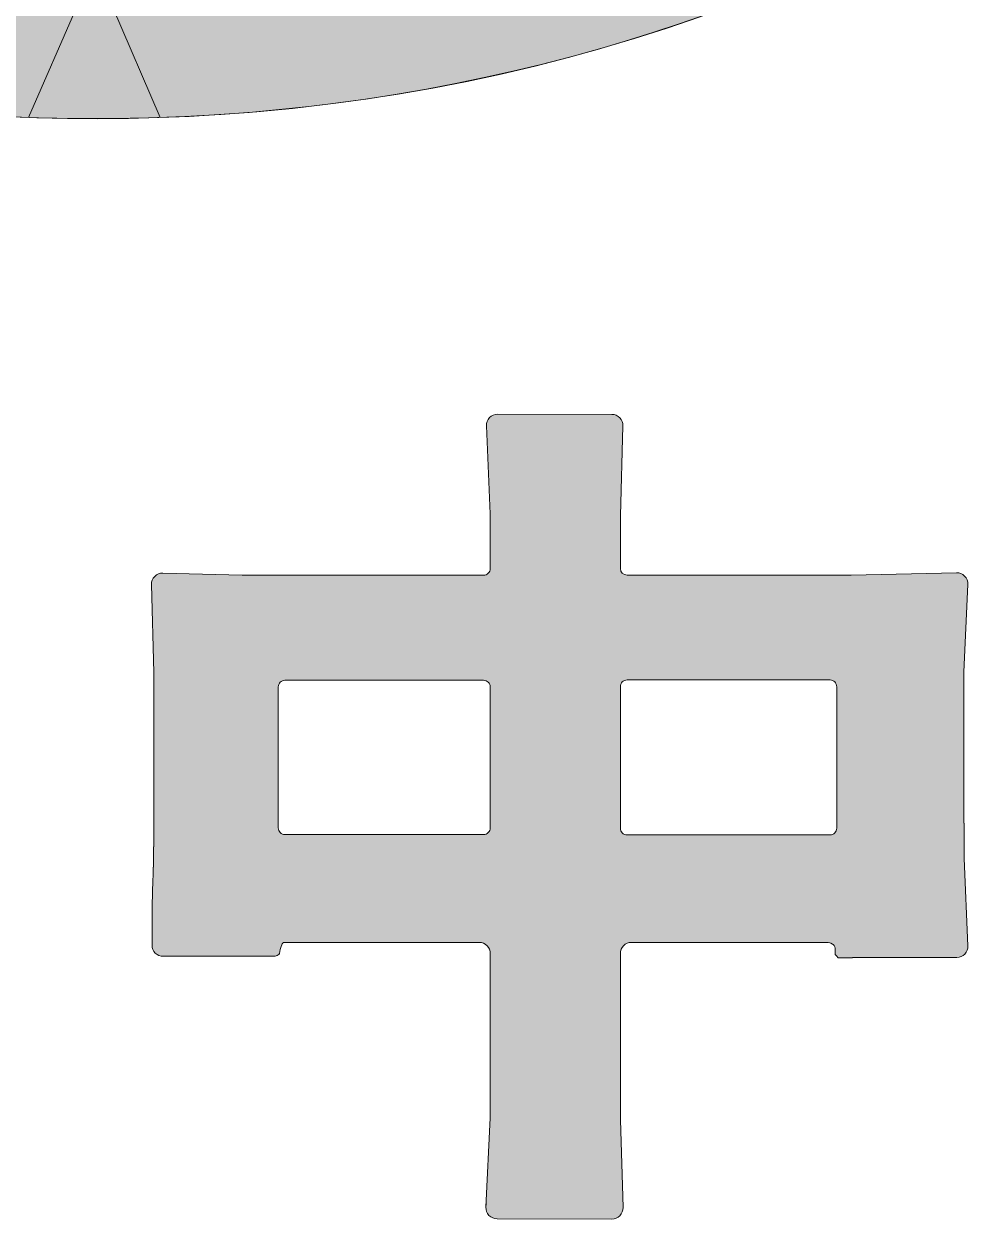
# Model space of a CAD drawing. Extents: x -2876908 to 633791, y -1383861 to 872234.
# Drawn here: x -437567 to -435437, y -829672 to -827021 of the extents above; entities that cross this region are included whole.
import ezdxf
from ezdxf.enums import TextEntityAlignment as Align

# ---------------------------------------------------------------- set-up
doc = ezdxf.new("R2010")
doc.units = 0
doc.header["$LTSCALE"] = 5
doc.header["$MEASUREMENT"] = 0
doc.layers.get('0').update_dxf_attribs({"linetype": 'CONTINUOUS', "lineweight": 25})
doc.layers.add('HFZT', color=5, linetype='CONTINUOUS', lineweight=15)
doc.styles.add('TSSD_NORM', font='tssdeng.shx', dxfattribs={"width": 0.7, "bigfont": 'hztxt.shx'})

# ---------------------------------------------------------------- blocks, each defined once
blk = doc.blocks.new('z')
h = blk.add_hatch(color=256)
h.paths.add_polyline_path([(298824.6, 23772.1), (298703.8, 23772.1, -0.414214), (298691.8, 23784.1), (298691.8, 23813.1), (298691.8, 23816.5), (298691.8, 23823.3), (298691.9, 23825.6), (298691.9, 23826.7), (298692, 23829), (298692.2, 23838.2), (298692.4, 23842.9), (298692.6, 23852.1), (298692.7, 23854.4), (298692.7, 23855.5), (298692.8, 23857.8), (298692.8, 23859.9), (298692.8, 23860.9), (298692.8, 23863), (298693.1, 23863), (298693.1, 23865), (298693.1, 23866), (298693.1, 23868.1), (298693.4, 23868.1), (298693.4, 23876.9), (298693.4, 23881.3), (298693.4, 23890.2), (298693.7, 23890.2), (298693.7, 23965.3), (298693.7, 24002.9), (298693.6, 24078), (298691.1, 24172.9, -0.429279), (298703.4, 24185.2), (298789.1, 24183), (298892.6, 24183), (298944.3, 24183), (299049.2, 24183, 0.414214), (299056.4, 24190.2), (299056.4, 24214.6), (299056.4, 24226), (299056.4, 24249), (299052.3, 24344, -0.427255), (299064.3, 24356.5), (299187.4, 24356.3, -0.422529), (299199.4, 24344), (299196.6, 24247), (299196.6, 24190.2, 0.413831), (299203.8, 24183), (299300.2, 24183), (299348.7, 24183), (299445.6, 24183), (299558.9, 24185.6, -0.434193), (299571.2, 24173), (299566.9, 24078.7), (299566.9, 24013.5), (299566.9, 23980.9), (299566.9, 23915.8), (299567, 23915.8), (299567.1, 23915.8), (299567.2, 23915.8), (299567.2, 23900.5), (299567.2, 23892.9), (299567.2, 23877.7), (299571.3, 23783.3, -0.427114), (299559.4, 23770.8), (299446.9, 23770.8), (299446.9, 23770.6), (299446.9, 23770.6), (299446.9, 23770.5), (299442.4, 23770.5), (299440.1, 23770.5), (299431.5, 23770.5), (299429.7, 23772.5), (299428.3, 23773.6), (299428.3, 23775.3), (299428.3, 23775.9), (299428.3, 23781.3), (299427.7, 23782.5), (299427, 23783.7), (299426.4, 23784.4), (299426, 23784.7), (299425.3, 23785.2), (299423.5, 23786.2), (299422.6, 23786.6), (299420.6, 23787.1), (299419.1, 23787.1), (299418.3, 23787.1), (299290.8, 23787.1), (299208.6, 23787.1, 0.414214), (299196.6, 23775.1), (299196.6, 23692.2), (299196.6, 23660.2), (299196.6, 23596), (299199.5, 23501.2, -0.423847), (299187.4, 23488.8), (299063.7, 23489.1, -0.427862), (299051.7, 23501.7), (299056.4, 23597.9), (299056.4, 23663.5), (299056.4, 23696.3), (299056.4, 23775.1, 0.414214), (299044.4, 23787.1), (299042.6, 23787.1), (299039.9, 23787.1), (299029.5, 23787.1), (298982.1, 23787.1), (298958.4, 23787.1), (298834, 23787.1), (298833.2, 23786.9), (298832.6, 23786.4), (298832, 23785.5), (298830.6, 23781.5), (298829.9, 23779.4), (298828.7, 23774), (298826.6, 23773)])
h.paths.add_polyline_path([(299203.8, 24070), (299298.7, 24070), (299331.6, 24070), (299422.7, 24070, -0.414214), (299429.9, 24062.8), (299429.9, 23979.3), (299429.9, 23955.6), (299429.9, 23910.2, -0.414214), (299422.7, 23903), (299290.5, 23903), (299203.8, 23903, -0.414214), (299196.6, 23910.2), (299196.6, 23960.2), (299196.6, 23984), (299196.6, 24062.8, -0.414214)], flags=16)
h.paths.add_polyline_path([(299056.4, 24062.5), (299056.4, 23977.7), (299056.4, 23954.8), (299056.4, 23910.5, -0.414214), (299049.2, 23903.3), (298835, 23903.3, -0.414214), (298827.8, 23910.5), (298827.8, 23973.4), (298827.8, 24001.2), (298827.8, 24062.5, -0.414214), (298835, 24069.7), (299049.2, 24069.7, -0.414214)], flags=16)
blk.add_lwpolyline([(299029.5, 23787.1), (298982.1, 23787.1), (298958.4, 23787.1), (298834, 23787.1), (298833.2, 23786.9), (298832.6, 23786.4), (298832, 23785.5), (298830.6, 23781.5), (298829.9, 23779.4), (298829, 23775.3), (298828.3, 23774.1), (298827.7, 23773.6), (298826.6, 23773), (298824.6, 23772.1), (298703.8, 23772.1, -0.414214), (298691.8, 23784.1), (298691.8, 23813.1), (298691.8, 23816.5), (298691.8, 23823.3), (298691.9, 23825.6), (298691.9, 23826.7), (298692, 23829), (298692.2, 23838.2), (298692.4, 23842.9), (298692.6, 23852.1), (298692.7, 23854.4), (298692.7, 23855.5), (298692.8, 23857.8), (298692.8, 23859.9), (298692.8, 23860.9), (298692.8, 23863), (298692.9, 23863), (298693, 23863), (298693.1, 23863), (298693.1, 23865), (298693.1, 23866), (298693.1, 23868.1), (298693.2, 23868.1), (298693.3, 23868.1), (298693.4, 23868.1), (298693.4, 23876.9), (298693.4, 23881.3), (298693.4, 23890.2), (298693.5, 23890.2), (298693.6, 23890.2), (298693.7, 23890.2), (298693.7, 23965.3), (298693.7, 24002.9), (298693.6, 24078), (298691.1, 24172.9, -0.429279), (298703.4, 24185.2), (298789.1, 24183), (298892.6, 24183), (298944.3, 24183), (299049.2, 24183, 0.414214), (299056.4, 24190.2), (299056.4, 24214.6), (299056.4, 24226), (299056.4, 24249), (299052.3, 24344, -0.427255), (299064.3, 24356.5), (299187.4, 24356.3, -0.422529), (299199.4, 24344), (299196.6, 24247), (299196.6, 24190.2, 0.413831), (299203.8, 24183), (299300.2, 24183), (299348.7, 24183), (299445.6, 24183), (299558.9, 24185.6, -0.434193), (299571.2, 24173), (299566.9, 24078.7), (299566.9, 24013.5), (299566.9, 23980.9), (299566.9, 23915.8), (299567, 23915.8), (299567.1, 23915.8), (299567.2, 23915.8), (299567.2, 23900.5), (299567.2, 23892.9), (299567.2, 23877.7), (299571.3, 23783.3, -0.427114), (299559.4, 23770.8), (299446.9, 23770.8), (299446.9, 23770.6), (299446.9, 23770.6), (299446.9, 23770.5), (299442.4, 23770.5), (299440.1, 23770.5), (299431.5, 23770.5), (299429.7, 23772.5), (299429.1, 23772.9), (299428.3, 23774), (299428.3, 23775.3), (299428.3, 23775.9), (299428.3, 23781.3), (299428, 23781.9), (299427.7, 23782.5), (299427, 23783.7), (299426.4, 23784.4), (299426, 23784.7), (299425.3, 23785.2), (299423.5, 23786.2), (299422.6, 23786.6), (299420.6, 23787.1), (299419.1, 23787.1), (299418.3, 23787.1), (299290.8, 23787.1), (299208.6, 23787.1, 0.414214), (299196.6, 23775.1), (299196.6, 23692.2), (299196.6, 23660.2), (299196.6, 23596), (299199.5, 23501.2, -0.423847), (299187.4, 23488.8), (299063.7, 23489.1, -0.427862), (299051.7, 23501.7), (299056.4, 23597.9), (299056.4, 23663.5), (299056.4, 23696.3), (299056.4, 23775.1, 0.414214), (299044.4, 23787.1), (299042.6, 23787.1), (299039.9, 23787.1), (299029.5, 23787.1)], format="xyb")
for points in [[(299056.4, 23977.7), (299056.4, 24062.5, 0.414214), (299049.2, 24069.7), (298835, 24069.7, 0.414214), (298827.8, 24062.5), (298827.8, 24001.2), (298827.8, 23973.4), (298827.8, 23910.5, 0.414214), (298835, 23903.3), (299049.2, 23903.3, 0.414214), (299056.4, 23910.5), (299056.4, 23954.8)], [(299429.9, 23910.2), (299429.9, 23955.6), (299429.9, 23979.3), (299429.9, 24062.8, 0.414214), (299422.7, 24070), (299331.6, 24070), (299298.7, 24070), (299203.8, 24070, 0.414214), (299196.6, 24062.8), (299196.6, 23984), (299196.6, 23960.2), (299196.6, 23910.2, 0.414214), (299203.8, 23903), (299290.5, 23903), (299422.7, 23903, 0.414214)]]:
    blk.add_lwpolyline(points, format="xyb", close=True)
for points in [[(299244.6, 23787.1), (299266.2, 23787.1)], [(299051.9, 23505.8), (299051.9, 23503.8)]]:
    blk.add_lwpolyline(points)
blk = doc.blocks.new('dfgdfger')
at = {"layer": 'HFZT'}
h = blk.add_hatch(color=5, dxfattribs=at)
edge = h.paths.add_edge_path()
edge.add_ellipse((447317.1, 387546.5), major_axis=(-2135.7, 0), ratio=0.799523, start_angle=507.6783, end_angle=517.432)
edge.add_line((449289.3, 386891.2), (448783.4, 387029.3))
edge.add_ellipse((447317.1, 387546.5), major_axis=(-1555.6, 0), ratio=0.995633, start_angle=146.5112, end_angle=160.4945, ccw=False)
edge.add_line((448614.5, 386691.9), (449121.9, 386633.5))
edge = h.paths.add_edge_path()
edge.add_line((448614.5, 386691.9), (448597.9, 386667.5))
edge.add_line((448597.9, 386667.5), (448869, 386373.4))
edge.add_ellipse((447317.1, 387546.5), major_axis=(-2135.7, 0), ratio=0.799523, start_angle=496.6048, end_angle=507.6783)
edge.add_line((449121.9, 386633.5), (448614.5, 386691.9))
edge = h.paths.add_edge_path()
edge.add_ellipse((447317.1, 387546.5), major_axis=(-1555.6, 0), ratio=0.995633, start_angle=141.6391, end_angle=145.4238, ccw=False)
edge.add_line((448536.9, 386585.3), (448463.2, 386499.3))
edge.add_ellipse((447317.1, 387546.5), major_axis=(-1555.6, 0), ratio=0.995633, start_angle=119.846, end_angle=137.4569, ccw=False)
edge.add_line((448091.3, 386203.1), (448221.1, 385999.4))
edge.add_ellipse((447317.1, 387546.5), major_axis=(-2135.7, 0), ratio=0.799523, start_angle=475.0419, end_angle=496.6048)
edge.add_line((448869, 386373.4), (448597.9, 386667.5))
h = blk.add_hatch(color=5, dxfattribs=at)
edge = h.paths.add_edge_path()
edge.add_ellipse((447317.1, 387546.5), major_axis=(-1555.6, 0), ratio=0.995633, start_angle=56.4659, end_angle=89.0656, ccw=False)
edge.add_line((446457.7, 386255.5), (446474, 385977.6))
edge.add_ellipse((447317.1, 387546.5), major_axis=(-2135.7, 0), ratio=0.799523, start_angle=426.7476, end_angle=447.4791)
edge.add_line((447223.2, 385840.6), (447291.7, 385997.9))
h = blk.add_hatch(color=5, dxfattribs=at)
edge = h.paths.add_edge_path()
edge.add_ellipse((447317.1, 387546.5), major_axis=(-1555.6, 0), ratio=0.995633, start_angle=90.9344, end_angle=119.846, ccw=False)
edge.add_line((447342.5, 385997.9), (447410.7, 385840.6))
edge.add_ellipse((447317.1, 387546.5), major_axis=(-2135.7, 0), ratio=0.799523, start_angle=452.511, end_angle=475.0419)
edge.add_line((448221.1, 385999.4), (448091.3, 386203.1))
edge = h.paths.add_edge_path()
edge.add_ellipse((447317.1, 387546.5), major_axis=(-2135.7, 0), ratio=0.799523, start_angle=447.4791, end_angle=452.511)
edge.add_line((447410.7, 385840.6), (447342.5, 385997.9))
edge.add_line((447342.5, 385997.9), (447291.7, 385997.9))
edge.add_line((447291.7, 385997.9), (447223.2, 385840.6))
at = {"layer": 'HFZT', "color": 5}
for p, q in [((447291.7, 385997.9), (447223.2, 385840.6)), ((447342.5, 385997.9), (447410.7, 385840.6))]:
    blk.add_line(p, q, dxfattribs=at)
for start_param, end_param in [(3.922662, 9.030892), (3.922662, 9.030892), (3.922662, 9.030892), (3.922662, 9.030892), (3.922662, 9.030892), (3.922662, 9.030892), (3.922662, 9.030892), (3.922662, 9.030892), (3.922662, 9.030892), (3.265865, 9.300506), (3.265865, 9.300506), (3.265865, 9.300506), (3.265865, 9.300506), (3.265865, 9.300506), (3.265865, 9.300506)]:
    blk.add_ellipse((447317.1, 387546.5), major_axis=(-2135.7, 0), ratio=0.799523, start_param=start_param, end_param=end_param, dxfattribs=at)
blk = doc.blocks.new('施工设计图框')
at = {"layer": 'HFZT', "color": 2, "xscale": 0.003117434214800596, "yscale": 0.003117434214800596, "zscale": 0.003117434214800596}
blk.add_blockref('dfgdfger', (-1505.5998, -1175.924), dxfattribs=at)
at = {"layer": 'HFZT', "color": 5, "xscale": 0.004115013172850013, "yscale": 0.004115013172850013, "zscale": 0.004115013172850013}
blk.add_blockref('z', (-1339.9837, -74.635), dxfattribs=at)
at = {"layer": 'HFZT', "color": 2, "style": 'TSSD_NORM', "width": 0.7}
for tag, height, p in [('比例尺', 2.5, (7.2478, 17.5)), ('日期', 2.5, (7.2478, 3.5)), ('图号', 2.5, (-20.4898, 3.5)), ('图名', 4, (-76.2419, 0.75))]:
    blk.add_attdef(tag, text='', height=height, dxfattribs=at).set_placement(p, align=Align.MIDDLE)

msp = doc.modelspace()

# ---------------------------------------------------------------- block references
at = {"xscale": 500, "yscale": 500, "zscale": 500}
msp.add_blockref('施工设计图框', (-381851.363, -840682.579), dxfattribs=at)

doc.saveas('drawing.dxf')
